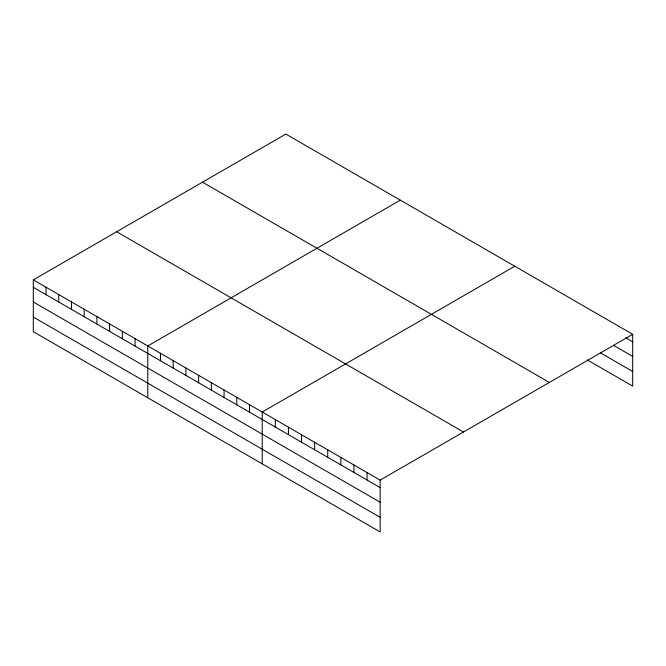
<?xml version="1.0" encoding="UTF-8"?>
<svg xmlns="http://www.w3.org/2000/svg" width="666" height="666" viewBox="0 0 666 666"><rect width="100%" height="100%" fill="white"/><g stroke="black" fill="none" stroke-linecap="round" stroke-linejoin="round"><path stroke-width="1" d="M33.3 279.87L380.153 480.119L380.153 531.934L33.3 331.685L33.3 279.87L285.847 134.066L632.7 334.315L632.7 386.13L587.279 359.906M400.308 200.15L147.76 345.954L147.76 397.769M514.768 266.233L262.221 412.038L262.221 463.852M380.153 480.119L632.7 334.315M625.715 337.745L632.7 341.783M613.478 345.321L632.7 356.418M600.382 352.838L632.7 371.495M202.506 182.176L549.358 382.434M116.642 231.751L463.494 432.009M33.3 287.329L380.153 487.587M33.3 301.964L380.153 502.222M33.3 317.049L380.153 517.299M367.049 472.56L367.049 480.02M353.946 464.993L353.946 472.46M340.842 457.425L340.842 464.893M327.739 449.866L327.739 457.326M314.635 442.299L314.635 449.758M301.531 434.732L301.531 442.199M288.428 427.164L288.428 434.632M275.324 419.605L275.324 427.064M249.509 404.695L249.509 412.154M236.788 397.352L236.788 404.811M224.067 390.01L224.067 397.469M211.355 382.667L211.355 390.126M198.635 375.324L198.635 382.784M185.914 367.982L185.914 375.441M173.202 360.639L173.202 368.098M160.481 353.296L160.481 360.756M135.04 338.611L135.04 346.07M122.328 331.268L122.328 338.728M109.607 323.926L109.607 331.385M96.886 316.583L96.886 324.042M84.174 309.24L84.174 316.7M71.453 301.898L71.453 309.357M58.733 294.555L58.733 302.014M46.021 287.213L46.021 294.672"/></g></svg>
